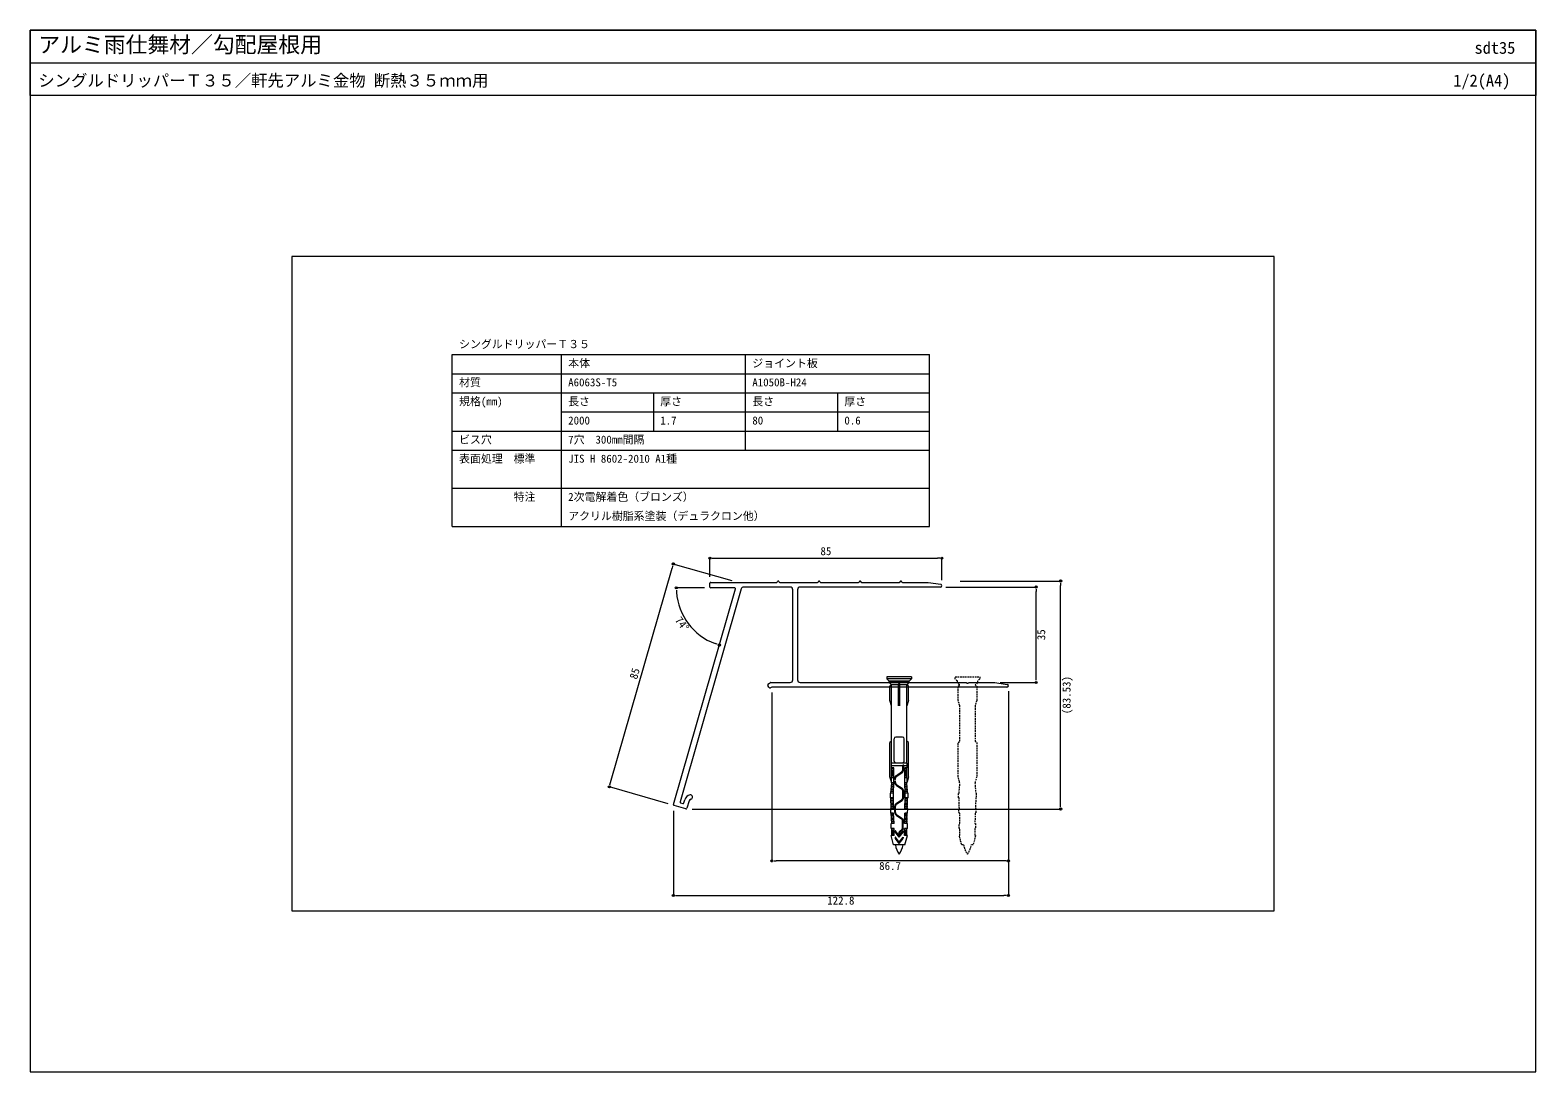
# Model space of a CAD drawing. Units: millimetres, scale not verified. Extents: x -276 to 276, y -191 to 191.
import ezdxf
from ezdxf.enums import TextEntityAlignment as Align

# ---------------------------------------------------------------- set-up
doc = ezdxf.new("R2010")
doc.units = ezdxf.units.MM
doc.header["$LTSCALE"] = 0.5
doc.linetypes.add('DASHED1', pattern=[1.8, 1.2, -0.6])
for name, color, linetype, lineweight in [('0-0_0', 7, 'Continuous', 9), ('0-2_moji', 7, 'Continuous', 18), ('0-3_SUNPO', 7, 'Continuous', 18), ('0-4_KANAMONO', 5, 'Continuous', 18), ('0-5_KANAMONO_SCREW', 4, 'Continuous', 18), ('0-6_WAKU', 7, 'Continuous', 18)]:
    doc.layers.add(name, color=color, linetype=linetype, lineweight=lineweight)
doc.styles.add('ＭＳ ゴシック', font='')
doc.styles.get('ＭＳ ゴシック').set_extended_font_data('MS Gothic')

# ---------------------------------------------------------------- blocks, each defined once
blk = doc.blocks.new('_DOT')
at = {"layer": '0-0_0'}
for p, q in [((-0.5, 0), (-1, 0)), ((0.25, 0), (-0.25, 0))]:
    blk.add_line(p, q, dxfattribs=at)
blk.add_circle((0, 0), 0.25, dxfattribs=at)

msp = doc.modelspace()

# ---------------------------------------------------------------- linework, layer by layer
at = {"layer": '0-0_0', "lineweight": 18}
msp.add_line((-275.9481, 179.0362), (276.0519, 179.0362), dxfattribs=at)
msp.add_lwpolyline([(-179.9481, -131.9638), (180.0519, -131.9638), (180.0519, 108.0362), (-179.9481, 108.0362)], close=True, dxfattribs=at)
at = {"layer": '0-2_moji'}
for p, q in [((-121.1977, 9.0362), (-121.1977, 72.0362)), ((-121.1977, 72.0362), (53.8023, 72.0362)), ((-81.1977, 9.0362), (-81.1977, 72.0362)), ((-13.6977, 37.0362), (-13.6977, 72.0362)), ((53.8023, 9.0362), (53.8023, 72.0362)), ((-121.1977, 65.0362), (53.8023, 65.0362)), ((-121.1977, 58.0362), (53.8023, 58.0362)), ((-47.4477, 58.0362), (-47.4477, 44.0362)), ((20.0523, 58.0362), (20.0523, 44.0362)), ((-81.1977, 51.0362), (53.8023, 51.0362)), ((-121.1977, 44.0362), (53.8023, 44.0362)), ((-121.1977, 37.0362), (53.8023, 37.0362)), ((-121.1977, 23.0362), (53.8023, 23.0362)), ((-121.1977, 9.0362), (53.8023, 9.0362))]:
    msp.add_line(p, q, dxfattribs=at)
at = {"layer": '0-3_SUNPO'}
for p, q in [((-18.6328, -10.9202), (-40.1825, -4.741)), ((-26.7103, -9.4715), (-26.7103, -2.57)), ((-25.1103, -2.57), (56.6897, -2.57)), ((58.2897, -10.6715), (58.2897, -2.57)), ((-63.1706, -84.9102), (-40.6235, -6.279)), ((64.9579, -10.9715), (101.8132, -10.9715)), ((-28.7103, -13.4715), (-39.0641, -13.4715)), ((59.7897, -13.1715), (92.8559, -13.1715)), ((92.8559, -46.5715), (92.8559, -14.7715)), ((101.8132, -92.9845), (101.8132, -12.5715)), ((79.6605, -48.1715), (92.8559, -48.1715)), ((-4.0395, -51.8715), (-4.0395, -113.5988)), ((82.6605, -51.3715), (82.6605, -113.5988)), ((82.6605, -51.3715), (82.6605, -126.289)), ((-42.062, -92.6275), (-63.6117, -86.4482)), ((-40.1395, -95.1788), (-40.1395, -126.289)), ((-33.237, -94.5845), (101.8132, -94.5845)), ((81.0605, -113.5988), (-2.4395, -113.5988)), ((-38.5395, -126.289), (81.0605, -126.289))]:
    msp.add_line(p, q, dxfattribs=at)
msp.add_arc((-17.2838, -13.4715), 21.7803, 184.20994, 249.79006, dxfattribs=at)
at = {"layer": '0-4_KANAMONO'}
for p, q in [((-1.7603, -10.9715), (-1.6603, -10.9715)), ((13.2397, -10.9715), (13.3397, -10.9715)), ((28.2397, -10.9715), (28.3397, -10.9715)), ((43.2397, -10.9715), (43.3397, -10.9715)), ((-40.0568, -92.8904), (-17.3935, -13.8542)), ((-15.3249, -13.8959), (-37.6932, -91.9036)), ((-26.7103, -13.1715), (-26.7103, -11.7715)), ((-26.4103, -11.4715), (-2.2603, -11.4715)), ((-17.6819, -13.4715), (-26.4103, -13.4715)), ((2.6605, -13.1715), (-14.3636, -13.1715)), ((-1.1603, -11.4715), (12.7397, -11.4715)), ((3.6605, -47.1715), (3.6605, -14.1715)), ((5.3605, -14.1715), (5.3605, -47.1715)), ((57.7897, -13.1715), (6.3605, -13.1715)), ((13.8397, -11.4715), (27.7397, -11.4715)), ((28.8397, -11.4715), (42.7397, -11.4715)), ((-5.1555, -49.9385), (-5.5055, -49.3323)), ((-5.3225, -48.6493), (-4.5646, -48.2117)), ((-4.4146, -48.1715), (2.6605, -48.1715)), ((-35.5254, -94.5018), (-39.8511, -93.2615)), ((-37.4875, -92.2747), (-36.6224, -92.5228)), ((-36.2513, -92.3171), (-35.9206, -91.1636)), ((-34.3825, -91.6046), (-35.1543, -94.2961))]:
    msp.add_line(p, q, dxfattribs=at)
for points in [[(43.8397, -11.4715), (53.2897, -11.4715), (57.8659, -12.1774)], [(6.3605, -48.1715), (42.2363, -48.1715), (42.4484, -48.3836)], [(42.8727, -48.3836), (43.0848, -48.1715), (67.2363, -48.1715), (67.4484, -48.3836)], [(67.8727, -48.3836), (68.0848, -48.1715), (77.6605, -48.1715), (82.2368, -48.8774)], [(82.1605, -49.8715), (-4.0395, -49.8715), (-4.4725, -50.1215)]]:
    msp.add_lwpolyline(points, dxfattribs=at)
for centre, radius, start, end in [((-1.7603, -11.1715), 0.2, 90, 180), ((-1.6603, -11.1715), 0.2, 0, 90), ((13.2397, -11.1715), 0.2, 90, 180), ((13.3397, -11.1715), 0.2, 0, 90), ((28.2397, -11.1715), 0.2, 90, 180), ((28.3397, -11.1715), 0.2, 0, 90), ((43.2397, -11.1715), 0.2, 90, 180), ((43.3397, -11.1715), 0.2, 0, 90), ((-26.4103, -11.7715), 0.3, 90, 180), ((-26.4103, -13.1715), 0.3, 180, 270), ((-17.6819, -13.7715), 0.3, 344, 90), ((-14.3636, -14.1715), 1, 90, 164), ((-2.2603, -11.1715), 0.3, 270, 0), ((-1.1603, -11.1715), 0.3, 180, 270), ((2.6605, -14.1715), 1, 0, 90), ((6.3605, -14.1715), 1, 90, 180), ((12.7397, -11.1715), 0.3, 270, 0), ((13.8397, -11.1715), 0.3, 180, 270), ((27.7397, -11.1715), 0.3, 270, 0), ((28.8397, -11.1715), 0.3, 180, 270), ((42.7397, -11.1715), 0.3, 270, 0), ((43.8397, -11.1715), 0.3, 180, 270), ((57.7897, -12.6715), 0.5, 270, 81.2317), ((-5.0725, -49.0823), 0.5, 120, 210), ((-4.4146, -48.4715), 0.3, 90, 120), ((2.6605, -47.1715), 1, 270, 0), ((6.3605, -47.1715), 1, 180, 270), ((42.6605, -48.1715), 0.3, 225, 315), ((67.6605, -48.1715), 0.3, 225, 315), ((82.1605, -49.3715), 0.5, 270, 81.2317), ((-4.7225, -49.6885), 0.5, 210, 300), ((-39.7684, -92.9731), 0.3, 164, 254), ((-37.4048, -91.9863), 0.3, 164, 254), ((-36.5397, -92.2344), 0.3, 254, 344), ((-33.5174, -91.8527), 2.5, 102.07249, 164), ((-33.5174, -91.8527), 0.9, 102.07249, 164), ((-33.873, -90.1903), 0.8, 282.07249, 102.07249), ((-35.4427, -94.2134), 0.3, 254, 344)]:
    msp.add_arc(centre, radius, start, end, dxfattribs=at)
at = {"layer": '0-5_KANAMONO_SCREW'}
for p, q in [((47.1605, -46.1565), (38.1605, -46.1565)), ((38.1605, -46.1565), (38.1605, -46.8965)), ((47.1605, -46.8965), (38.1605, -46.8965)), ((38.9855, -47.7215), (38.1605, -46.8965)), ((38.9855, -48.1715), (38.9855, -47.7215)), ((39.7705, -49.0215), (38.9855, -48.1715)), ((46.3355, -48.1715), (38.9855, -48.1715)), ((39.8705, -49.0215), (39.2705, -49.5215)), ((39.2705, -54.8215), (39.2705, -49.5215)), ((45.5505, -49.0215), (39.7705, -49.0215)), ((39.8705, -77.7215), (39.8705, -49.0215)), ((42.6605, -54.8215), (42.6605, -49.5215)), ((42.9105, -56.7215), (42.9105, -49.0215)), ((45.4505, -77.7215), (45.4505, -49.0215)), ((46.0505, -49.5215), (45.4505, -49.0215)), ((45.5505, -49.0215), (46.3355, -48.1715)), ((46.0505, -54.8215), (46.0505, -49.5215)), ((46.3355, -47.7215), (47.1605, -46.8965)), ((47.1605, -46.1565), (47.1605, -46.8965)), ((39.8705, -56.7215), (39.2705, -54.8215)), ((46.0505, -54.8215), (45.4505, -56.7215)), ((39.8705, -69.7215), (39.2705, -70.2215)), ((39.2705, -82.7215), (39.2705, -70.2215)), ((40.8105, -77.0215), (40.8105, -68.8215)), ((43.9105, -68.2215), (41.4105, -68.2215)), ((44.5105, -77.0215), (44.5105, -68.8215)), ((46.0505, -70.2215), (45.4505, -69.7215)), ((46.0505, -82.7215), (46.0505, -70.2215)), ((39.7705, -84.6215), (39.2705, -82.7215)), ((39.7705, -79.5215), (39.7705, -77.7215)), ((45.5505, -77.7215), (39.7705, -77.7215)), ((44.0105, -78.7215), (39.7705, -78.7215)), ((39.8705, -83.1215), (39.8705, -79.5215)), ((40.6605, -80.0215), (39.8705, -80.0215)), ((40.6605, -80.5215), (39.8705, -80.5215)), ((40.6605, -81.0215), (39.8705, -81.0215)), ((40.6605, -81.5215), (39.8705, -81.5215)), ((40.6605, -82.0215), (39.8705, -82.0215)), ((40.6605, -82.5215), (39.8705, -82.5215)), ((41.4105, -77.6215), (43.9105, -77.6215)), ((41.6052, -82.2246), (43.5531, -80.9664)), ((41.768, -82.4766), (43.7159, -81.2184)), ((44.0105, -80.1264), (44.0105, -78.5215)), ((45.5505, -78.7215), (44.3105, -78.7215)), ((45.5505, -79.5215), (44.6605, -79.5215)), ((44.6605, -84.9215), (44.6605, -79.5215)), ((45.4505, -80.0215), (44.6605, -80.0215)), ((45.4505, -80.5215), (44.6605, -80.5215)), ((45.4505, -81.0215), (44.6605, -81.0215)), ((45.4505, -81.5215), (44.6605, -81.5215)), ((45.4505, -82.0215), (44.6605, -82.0215)), ((45.4505, -82.5215), (44.6605, -82.5215)), ((45.4505, -83.1215), (45.4505, -79.5215)), ((45.5505, -79.5215), (45.5505, -77.7215)), ((46.0505, -82.7215), (45.5505, -84.6215)), ((40.5418, -88.1215), (39.4969, -88.1215)), ((40.564, -87.5215), (39.5498, -87.5215)), ((39.5969, -88.7215), (39.9319, -84.9215)), ((40.5863, -86.9215), (39.6027, -86.9215)), ((40.6086, -86.3215), (39.6556, -86.3215)), ((40.6308, -85.7215), (39.7085, -85.7215)), ((40.6531, -85.1215), (39.7614, -85.1215)), ((39.7705, -84.9215), (39.7705, -83.1215)), ((40.6605, -83.1215), (39.7705, -83.1215)), ((40.6605, -84.9215), (39.7705, -84.9215)), ((40.5195, -88.7215), (40.6605, -84.9215)), ((41.0105, -83.7215), (41.0105, -83.3166)), ((41.3105, -83.7215), (41.0105, -83.7215)), ((41.0105, -84.8264), (41.0105, -84.4215)), ((41.3105, -84.4215), (41.0105, -84.4215)), ((41.3105, -83.7215), (41.3105, -83.3166)), ((41.3105, -84.8264), (41.3105, -84.4215)), ((41.6052, -85.9184), (43.5531, -87.1766)), ((41.768, -85.6664), (43.7159, -86.9246)), ((44.0105, -90.3264), (44.0105, -88.0166)), ((44.3105, -90.3264), (44.3105, -88.0166)), ((45.5505, -83.1215), (44.6605, -83.1215)), ((44.8016, -88.7249), (44.6605, -84.9215)), ((45.5505, -84.9215), (44.6605, -84.9215)), ((45.5597, -85.1215), (44.6616, -85.1215)), ((45.6126, -85.7215), (44.6902, -85.7215)), ((45.6655, -86.3215), (44.7125, -86.3215)), ((45.7184, -86.9215), (44.7347, -86.9215)), ((45.7713, -87.5215), (44.757, -87.5215)), ((45.8242, -88.1215), (44.7792, -88.1215)), ((45.7242, -88.7215), (45.3892, -84.9215)), ((45.5505, -84.9215), (45.5505, -83.1215)), ((40.5195, -88.7215), (39.4355, -88.7215)), ((39.4355, -90.4215), (39.4355, -88.7215)), ((40.5105, -90.4215), (39.4355, -90.4215)), ((40.5205, -90.8215), (39.454, -90.8215)), ((40.5355, -91.4215), (39.469, -91.4215)), ((40.5505, -92.0215), (39.484, -92.0215)), ((40.5655, -92.6215), (39.499, -92.6215)), ((40.5805, -93.2215), (39.514, -93.2215)), ((40.5955, -93.8215), (39.529, -93.8215)), ((39.6969, -94.4215), (39.5969, -90.4215)), ((40.5105, -90.4215), (40.5195, -88.713)), ((40.6105, -94.4215), (40.5105, -90.4215)), ((41.0105, -95.8264), (41.0105, -93.5166)), ((41.3105, -95.8264), (41.3105, -93.5166)), ((41.6052, -92.4246), (43.5531, -91.1664)), ((41.768, -92.6766), (43.7159, -91.4184)), ((44.7105, -94.4215), (44.8105, -90.4215)), ((45.7921, -93.8215), (44.7255, -93.8215)), ((45.8221, -92.6215), (44.7555, -92.6215)), ((45.8071, -93.2215), (44.7566, -93.2215)), ((45.8371, -92.0215), (44.7705, -92.0215)), ((45.8521, -91.4215), (44.7855, -91.4215)), ((45.8671, -90.8215), (44.8005, -90.8215)), ((45.8855, -88.7215), (44.8015, -88.7215)), ((44.8105, -90.4215), (44.8016, -88.7249)), ((45.8855, -90.4215), (44.8105, -90.4215)), ((45.6242, -94.4215), (45.7242, -90.4215)), ((45.8855, -90.4215), (45.8855, -88.7215)), ((39.5742, -96.1215), (39.5355, -94.4215)), ((40.6105, -94.4215), (39.5355, -94.4215)), ((40.6105, -96.1215), (39.5742, -96.1215)), ((40.6244, -96.4215), (39.5965, -96.4215)), ((40.6474, -96.9215), (39.6055, -96.9215)), ((40.6934, -97.5215), (39.6163, -97.5215)), ((40.7165, -98.1215), (39.6272, -98.1215)), ((40.7395, -98.7215), (39.638, -98.7215)), ((40.7625, -99.3215), (39.6489, -99.3215)), ((39.9105, -99.9215), (39.7355, -96.1215)), ((40.7855, -99.9215), (40.6105, -96.1215)), ((41.6052, -96.9184), (43.3531, -98.0474)), ((41.768, -96.6664), (43.5159, -97.7954)), ((43.8105, -101.4556), (43.8105, -98.8874)), ((44.1105, -101.4556), (44.1105, -98.8874)), ((44.5355, -99.9215), (44.7105, -96.1215)), ((45.6592, -99.3215), (44.5586, -99.3215)), ((45.6728, -98.7215), (44.5816, -98.7215)), ((45.6865, -98.1215), (44.6046, -98.1215)), ((45.7001, -97.5215), (44.6276, -97.5215)), ((45.7137, -96.9215), (44.6737, -96.9215)), ((45.7251, -96.4215), (44.6885, -96.4215)), ((45.7855, -94.4215), (44.7105, -94.4215)), ((45.7469, -96.1215), (44.7105, -96.1215)), ((45.4105, -99.9215), (45.4969, -96.1215)), ((45.7469, -96.1215), (45.7855, -94.4215)), ((40.7855, -99.9215), (39.6605, -99.9215)), ((39.6605, -101.7215), (39.6605, -99.9215)), ((40.7855, -101.7215), (39.6605, -101.7215)), ((40.7855, -104.3215), (39.6605, -104.3215)), ((40.7855, -102.2715), (39.7355, -102.2715)), ((40.7855, -102.7715), (39.7355, -102.7715)), ((40.7855, -103.2715), (39.7355, -103.2715)), ((40.7855, -103.7715), (39.7355, -103.7715)), ((39.9105, -104.3215), (39.9105, -101.7215)), ((40.7855, -104.3215), (40.7855, -101.7215)), ((41.1605, -102.6185), (41.1605, -102.8015)), ((42.6605, -104.4215), (41.2502, -102.588)), ((42.6605, -104.9215), (41.2642, -103.1063)), ((42.5105, -103.7215), (42.5105, -103.5478)), ((42.8105, -103.7215), (42.5105, -103.7215)), ((42.6605, -104.4215), (44.0709, -102.588)), ((42.6605, -104.9215), (44.0569, -103.1063)), ((42.8105, -103.7215), (42.8105, -103.5478)), ((43.1052, -102.4557), (43.3531, -102.2956)), ((43.268, -102.7077), (43.5159, -102.5476)), ((44.1605, -102.6185), (44.1605, -102.8015)), ((45.6605, -99.9215), (44.5355, -99.9215)), ((45.6605, -101.7215), (44.5355, -101.7215)), ((44.5355, -104.3215), (44.5355, -101.7215)), ((45.5855, -102.2715), (44.5355, -102.2715)), ((45.5855, -102.7715), (44.5355, -102.7715)), ((45.5855, -103.2715), (44.5355, -103.2715)), ((45.5855, -103.7715), (44.5355, -103.7715)), ((45.6597, -104.3215), (44.5355, -104.3215)), ((44.7605, -107.7215), (45.6605, -104.3215)), ((45.4105, -104.3215), (45.4105, -101.7215)), ((45.6605, -101.7215), (45.6605, -99.9215)), ((41.1605, -104.9185), (41.1605, -105.1015)), ((42.6605, -106.7215), (41.2502, -104.888)), ((42.6605, -107.2215), (41.2642, -105.4063)), ((42.6605, -106.7215), (44.0709, -104.888)), ((42.6605, -107.2215), (44.0569, -105.4063)), ((44.1605, -104.9185), (44.1605, -105.1015))]:
    msp.add_line(p, q, dxfattribs=at)
for points in [[(46.3355, -48.1715), (46.3355, -47.7215), (38.9855, -47.7215)], [(42.9105, -56.7215), (42.6605, -54.8215), (42.4105, -56.7215), (42.4105, -49.0215)], [(42.9105, -49.0215), (42.6605, -49.5215), (42.4105, -49.0215)], [(40.6605, -84.9215), (40.6605, -79.5215), (39.7705, -79.5215)], [(44.3105, -80.1264), (44.3105, -78.5215), (44.0105, -78.5215)], [(44.7605, -107.7215), (40.5605, -107.7215), (39.6605, -104.3215)]]:
    msp.add_lwpolyline(points, dxfattribs=at)
at = {"layer": '0-5_KANAMONO_SCREW', "linetype": 'DASHED1'}
for points in [[(63.1605, -46.1565), (72.1605, -46.1565), (72.1605, -46.8965), (71.3355, -47.7215), (71.3355, -48.1715), (70.5505, -49.0215), (70.4505, -49.0215), (71.0505, -49.5215), (71.0505, -54.8215), (70.4505, -56.7215), (70.4505, -69.7215), (71.0505, -70.2215), (71.0505, -82.7215), (70.5505, -84.6215), (70.5505, -84.9215), (70.3892, -84.9215), (70.7242, -88.7215), (70.8855, -88.7215), (70.8855, -90.4215), (70.7242, -90.4215), (70.6242, -94.4215), (70.7855, -94.4215), (70.7469, -96.1215), (70.4969, -96.1215), (70.4105, -99.9215), (70.6605, -99.9215), (70.6605, -101.7215), (70.4105, -101.7215), (70.4105, -104.3215), (70.6605, -104.3215), (69.7605, -107.7215), (69.0848, -107.7215)], [(66.2362, -107.7215), (65.5605, -107.7215), (64.6605, -104.3215), (64.9105, -104.3215), (64.9105, -101.7215), (64.6605, -101.7215), (64.6605, -99.9215), (64.9105, -99.9215), (64.8242, -96.1215), (64.5742, -96.1215), (64.5355, -94.4215), (64.6969, -94.4215), (64.5969, -90.4215), (64.4355, -90.4215), (64.4355, -88.7215), (64.5969, -88.7215), (64.9319, -84.9215), (64.7705, -84.9215), (64.7705, -84.6215), (64.2705, -82.7215), (64.2705, -70.2215), (64.8705, -69.7215), (64.8705, -56.7215), (64.2705, -54.8215), (64.2705, -49.5215), (64.8705, -49.0215), (64.7705, -49.0215), (63.9855, -48.1715), (63.9855, -47.7215), (63.1605, -46.8965), (63.1605, -46.1565)]]:
    msp.add_lwpolyline(points, dxfattribs=at)
at = {"layer": '0-5_KANAMONO_SCREW'}
for centre, radius, start, end in [((41.4105, -68.8215), 0.6, 90, 180), ((43.9105, -68.8215), 0.6, 0, 90), ((41.4105, -77.0215), 0.6, 180, 270), ((43.9105, -77.0215), 0.6, 270, 0), ((42.3105, -83.3166), 1.3, 122.8584, 180), ((42.3105, -83.3166), 1, 122.8584, 180), ((43.0105, -80.1264), 1, 302.8584, 0), ((43.0105, -80.1264), 1.3, 302.8584, 0), ((42.3105, -84.8264), 1.3, 180, 237.1416), ((42.3105, -84.8264), 1, 180, 237.1416), ((43.0105, -88.0166), 1, 0, 57.1416), ((43.0105, -88.0166), 1.3, 0, 57.1416), ((42.3105, -93.5166), 1.3, 122.8584, 180), ((42.3105, -93.5166), 1, 122.8584, 180), ((43.0105, -90.3264), 1, 302.8584, 0), ((43.0105, -90.3264), 1.3, 302.8584, 0), ((42.3105, -95.8264), 1.3, 180, 237.1416), ((42.3105, -95.8264), 1, 180, 237.1416), ((42.8105, -98.8874), 1, 0, 57.1416), ((42.8105, -98.8874), 1.3, 0, 57.1416), ((41.2105, -102.6185), 0.05, 37.56859, 180), ((41.6605, -102.8015), 0.5, 180, 217.56859), ((41.2105, -104.9185), 0.05, 37.56859, 180), ((43.8105, -103.5478), 1.3, 122.8584, 180), ((43.8105, -103.5478), 1, 122.8584, 180), ((42.8105, -101.4556), 1, 302.8584, 0), ((42.8105, -101.4556), 1.3, 302.8584, 0), ((43.6605, -102.8015), 0.5, 322.43141, 0), ((44.1105, -102.6185), 0.05, 0, 142.43141), ((44.1105, -104.9185), 0.05, 0, 142.43141), ((41.6605, -105.1015), 0.5, 180, 217.56859), ((50.4437, -105.9165), 9.3827, 191.09155, 213.95053), ((34.8774, -105.9165), 9.3827, 326.04947, 348.90845), ((43.6605, -105.1015), 0.5, 322.43141, 0)]:
    msp.add_arc(centre, radius, start, end, dxfattribs=at)
at = {"layer": '0-5_KANAMONO_SCREW', "linetype": 'DASHED1'}
for centre, start, end in [((75.4437, -105.9165), 191.09155, 213.95053), ((59.8774, -105.9165), 326.04947, 348.90845)]:
    msp.add_arc(centre, 9.3827, start, end, dxfattribs=at)
at = {"layer": '0-6_WAKU'}
for points in [[(276.0519, 167.0362), (-275.9481, 167.0362), (-275.9481, 191.0362), (276.0519, 191.0362)], [(-275.9481, -190.9638), (276.0519, -190.9638), (276.0519, 191.0362), (-275.9481, 191.0362)]]:
    msp.add_lwpolyline(points, close=True, dxfattribs=at)

# ---------------------------------------------------------------- block references
at = {"layer": '0-3_SUNPO', "xscale": 1.6, "yscale": 1.6}
for p, rotation in [((-40.1825, -4.741), 74), ((-26.7103, -2.57), 180), ((101.8132, -10.9715), 90), ((-39.0641, -13.4715), 92.10497), ((92.8559, -13.1715), 90), ((-23.2872, -34.4081), 341.89503), ((92.8559, -48.1715), 270), ((-63.6117, -86.4482), 254), ((101.8132, -94.5845), 270), ((-4.0395, -113.5988), 180), ((-40.1395, -126.289), 180)]:
    msp.add_blockref('_DOT', p, dxfattribs=dict(at, rotation=rotation))
for p in [(58.2897, -2.57), (82.6605, -113.5988), (82.6605, -126.289)]:
    msp.add_blockref('_DOT', p, dxfattribs=at)

# ---------------------------------------------------------------- texts
at = {"layer": '0-2_moji', "style": 'ＭＳ ゴシック'}
for s, p in [('シングルドリッパーＴ３５', (-118.6977, 73.5362)), ('本体', (-78.6977, 66.5362)), ('ジョイント板', (-11.1977, 66.5362)), ('材質', (-118.6977, 59.5362)), ('A6063S-T5', (-78.6977, 59.5362)), ('A1050B-H24', (-11.1977, 59.5362)), ('規格(mm)', (-118.6977, 52.5362)), ('長さ', (-78.6977, 52.5362)), ('厚さ', (-44.9477, 52.5362)), ('長さ', (-11.1977, 52.5362)), ('厚さ', (22.5523, 52.5362)), ('2000', (-78.6977, 45.5362)), ('1.7', (-44.9477, 45.5362)), ('80', (-11.1977, 45.5362)), ('0.6', (22.5523, 45.5362)), ('ビス穴', (-118.6977, 38.5362)), ('7穴\u3000300mm間隔', (-78.6977, 38.5362)), ('表面処理\u3000標準', (-118.6977, 31.5362)), ('JIS H 8602-2010 A1種', (-78.6977, 31.5362)), ('\u3000\u3000\u3000\u3000\u3000特注', (-118.6977, 17.5362)), ('2次電解着色（ブロンズ）', (-78.6977, 17.5362)), ('アクリル樹脂系塗装（デュラクロン他）', (-78.6977, 10.5362))]:
    msp.add_text(s, height=2.933, dxfattribs=at).set_placement(p, align=Align.BOTTOM_LEFT)
at = {"layer": '0-3_SUNPO', "style": 'ＭＳ ゴシック'}
for s, p in [('85', (13.7897, -2.37)), ('86.7', (35.3105, -117.7988)), ('122.8', (16.2605, -130.489))]:
    msp.add_text(s, height=2.933, dxfattribs=at).set_placement(p, align=Align.BOTTOM_LEFT)
for s, rotation, p in [('74°', 307, (-40.4398, -25.9123)), ('35', 90, (97.0559, -32.6715)), ('85', 74, (-52.6406, -47.462)), ('(83.53)', 90, (106.3483, -59.778))]:
    msp.add_text(s, height=2.933, rotation=rotation, dxfattribs=at).set_placement(p, align=Align.BOTTOM_LEFT)
at = {"layer": '0-6_WAKU', "style": 'ＭＳ ゴシック'}
for s, height, p in [('アルミ雨仕舞材／勾配屋根用', 5.865, (-272.9481, 181.0362)), ('sdt35', 4.399, (253.5595, 181.0362)), ('シングルドリッパーＴ３５／軒先アルミ金物 断熱３５ｍｍ用', 4.399, (-272.9481, 169.0362)), ('1/2(A4)', 4.399, (245.7626, 169.0362))]:
    msp.add_text(s, height=height, dxfattribs=at).set_placement(p, align=Align.BOTTOM_LEFT)

doc.saveas('drawing.dxf')
